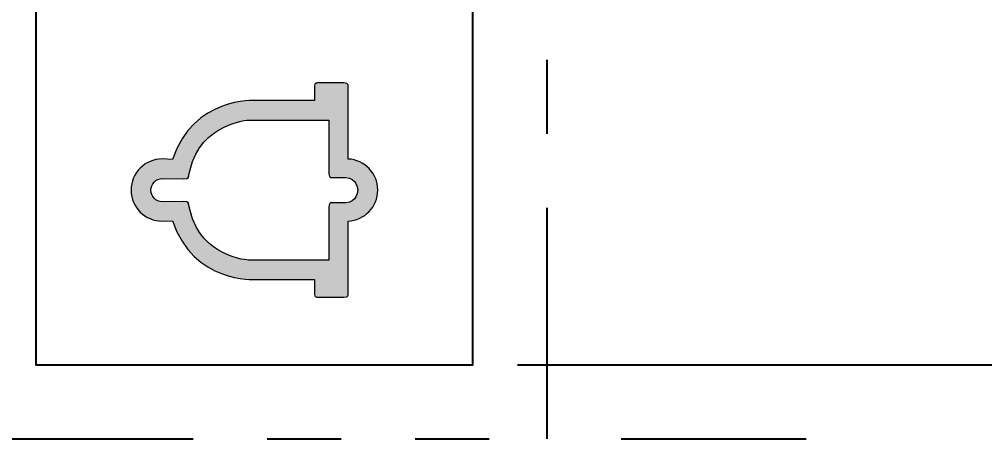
# Model space of a CAD drawing. Header units: inches. Extents: x 0.3 to 16.7, y 0.1 to 10.9.
# Drawn here: x 10.986 to 12.29, y 5.213 to 5.781 of the extents above; entities that cross this region are included whole.
import ezdxf

# ---------------------------------------------------------------- set-up
doc = ezdxf.new("R2010")
doc.units = ezdxf.units.IN
doc.header["$MEASUREMENT"] = 0
doc.header["$PDSIZE"] = -1
doc.linetypes.add('PHANTOM', pattern=[2.5, 1.25, -0.25, 0.25, -0.25, 0.25, -0.25])
for name, color, linetype in [('DIM', 7, 'Continuous'), ('Layer 1', 7, 'Continuous'), ('phantom', 7, 'PHANTOM')]:
    doc.layers.add(name, color=color, linetype=linetype)
doc.styles.add('ROMANS', font='ROMANS.SHX')
doc.dimstyles.get("Standard").update_dxf_attribs({"dimtxt": 0.18, "dimasz": 0.18, "dimexe": 0.18, "dimexo": 0.0625, "dimgap": 0.09, "dimtad": 0, "dimtih": 1, "dimtoh": 1, "dimdec": 4, "dimzin": 0, "dimdsep": 46, "dimtxsty": 'Standard', "dimcen": 0.09, "dimadec": 0, "dimazin": 0, "dimtfac": 1, "dimtdec": 4, "dimtofl": 0, "dimtmove": 0, "dimatfit": 3, "dimfxl": 0, "dimtolj": 1, "dimtzin": 0, "dimarcsym": 0})

# ---------------------------------------------------------------- blocks, each defined once
blk = doc.blocks.new('*D3')
at = {"layer": 'Defpoints', "color": 0}
for p in [(11.5991, 6.8881), (12.967, 6.8881), (11.5991, 5.3133)]:
    blk.add_point(p, dxfattribs=at)
at = {"layer": 'DIM', "color": 0, "lineweight": -2}
for p, q in [((11.6591, 6.8881), (13.0295, 6.8881)), ((12.967, 6.7581), (12.967, 6.2559)), ((12.967, 5.4433), (12.967, 5.9454)), ((11.6591, 5.3133), (13.0295, 5.3133))]:
    blk.add_line(p, q, dxfattribs=at)
at = {"layer": 'DIM', "color": 0}
for points in [[(12.9454, 6.7581), (12.9887, 6.7581), (12.967, 6.8881)], [(12.9454, 5.4433), (12.9887, 5.4433), (12.967, 5.3133)]]:
    blk.add_solid(points, dxfattribs=at)
at = {"layer": 'DIM', "color": 0, "insert": (12.967, 6.1007), "char_height": 0.125, "attachment_point": 5, "style": 'ROMANS'}
blk.add_mtext('\\A1;(40)', dxfattribs=at)

msp = doc.modelspace()

# ---------------------------------------------------------------- hatches: boundary and pattern name
at = {"layer": 'DIM'}
h = msp.add_hatch(color=256, dxfattribs=at)
edge = h.paths.add_edge_path()
edge.add_spline(control_points=[(11.4704, 5.5495), (11.4704, 5.527), (11.4527, 5.5087), (11.4304, 5.5077), (11.4304, 5.5077), (11.4304, 5.4087), (11.4304, 5.4087), (11.4304, 5.4087), (11.4319, 5.4048), (11.4245, 5.4048), (11.4245, 5.4048), (11.3883, 5.4048), (11.3883, 5.4048), (11.3883, 5.4048), (11.3849, 5.4053), (11.3849, 5.4082), (11.3849, 5.4082), (11.3849, 5.4287), (11.3849, 5.4287), (11.3849, 5.4287), (11.3048, 5.4287), (11.3048, 5.4287), (11.3048, 5.4287), (11.2211, 5.4232), (11.1934, 5.5082), (11.1934, 5.5082), (11.1792, 5.5077), (11.1792, 5.5077), (11.156, 5.5077), (11.1373, 5.5264), (11.1373, 5.5495), (11.1373, 5.5495), (11.1373, 5.5498), (11.1373, 5.5498), (11.1373, 5.5729), (11.156, 5.5917), (11.1792, 5.5917), (11.1792, 5.5917), (11.1934, 5.5912), (11.1934, 5.5912), (11.2211, 5.6761), (11.3048, 5.6707), (11.3048, 5.6707), (11.3048, 5.6707), (11.3849, 5.6707), (11.3849, 5.6707), (11.3849, 5.6707), (11.3849, 5.6912), (11.3849, 5.6912), (11.3849, 5.6941), (11.3883, 5.6945), (11.3883, 5.6945), (11.3883, 5.6945), (11.4245, 5.6945), (11.4245, 5.6945), (11.4319, 5.6945), (11.4304, 5.6906), (11.4304, 5.6906), (11.4304, 5.6906), (11.4304, 5.5916), (11.4304, 5.5916), (11.4527, 5.5907), (11.4704, 5.5723), (11.4704, 5.5498), (11.4704, 5.5498), (11.4704, 5.5495), (11.4704, 5.5495)], knot_values=[0, 0, 0, 0, 1, 1, 1, 2, 2, 2, 3, 3, 3, 4, 4, 4, 5, 5, 5, 6, 6, 6, 7, 7, 7, 8, 8, 8, 9, 9, 9, 10, 10, 10, 11, 11, 11, 12, 12, 12, 13, 13, 13, 14, 14, 14, 15, 15, 15, 16, 16, 16, 17, 17, 17, 18, 18, 18, 19, 19, 19, 20, 20, 20, 21, 21, 21, 22, 22, 22, 22], degree=3, periodic=0)
edge = h.paths.add_edge_path(flags=16)
edge.add_spline(control_points=[(11.4434, 5.5504), (11.4434, 5.5504), (11.442, 5.5663), (11.4273, 5.5666), (11.4273, 5.5666), (11.4082, 5.5666), (11.4082, 5.5666), (11.4082, 5.5666), (11.4047, 5.5651), (11.4044, 5.5718), (11.4044, 5.5718), (11.4044, 5.6443), (11.4044, 5.6443), (11.4044, 5.6443), (11.2962, 5.6443), (11.2962, 5.6443), (11.2962, 5.6443), (11.232, 5.6405), (11.217, 5.577), (11.217, 5.577), (11.215, 5.5686), (11.215, 5.5686), (11.215, 5.5686), (11.2162, 5.5648), (11.2078, 5.5648), (11.2078, 5.5648), (11.1795, 5.5651), (11.1795, 5.5651), (11.1708, 5.5651), (11.1639, 5.5581), (11.1639, 5.5495), (11.1639, 5.5409), (11.1708, 5.5339), (11.1795, 5.5339), (11.1795, 5.5339), (11.2078, 5.5342), (11.2078, 5.5342), (11.2162, 5.5342), (11.215, 5.5305), (11.215, 5.5305), (11.215, 5.5305), (11.217, 5.5221), (11.217, 5.5221), (11.232, 5.4585), (11.2962, 5.4548), (11.2962, 5.4548), (11.2962, 5.4548), (11.4044, 5.4548), (11.4044, 5.4548), (11.4044, 5.4548), (11.4044, 5.5273), (11.4044, 5.5273), (11.4047, 5.5339), (11.4082, 5.5325), (11.4082, 5.5325), (11.4082, 5.5325), (11.4273, 5.5325), (11.4273, 5.5325), (11.442, 5.5328), (11.4434, 5.5487), (11.4434, 5.5487), (11.4434, 5.5487), (11.4434, 5.5504), (11.4434, 5.5504)], knot_values=[0, 0, 0, 0, 1, 1, 1, 2, 2, 2, 3, 3, 3, 4, 4, 4, 5, 5, 5, 6, 6, 6, 7, 7, 7, 8, 8, 8, 9, 9, 9, 10, 10, 10, 11, 11, 11, 12, 12, 12, 13, 13, 13, 14, 14, 14, 15, 15, 15, 16, 16, 16, 17, 17, 17, 18, 18, 18, 19, 19, 19, 20, 20, 20, 21, 21, 21, 21], degree=3, periodic=0)

# ---------------------------------------------------------------- linework, layer by layer
for p, q in [((11.0085, 6.8881), (11.0085, 5.3133)), ((11.7991, 5.3133), (12.0491, 5.3133)), ((11.7991, 5.3133), (12.0491, 5.3133)), ((11.7991, 5.3133), (12.0491, 5.3133)), ((11.7991, 5.2133), (12.0491, 5.2133))]:
    msp.add_line(p, q, dxfattribs=at)
msp.add_lwpolyline([(11.0085, 6.8881), (11.0085, 5.3133), (11.5991, 5.3133), (11.5991, 6.8881)], close=True, dxfattribs=at)
at = {"layer": 'Layer 1', "lineweight": 0}
for points, knots in [([(11.4704, 5.5495), (11.4704, 5.527), (11.4527, 5.5087), (11.4304, 5.5077), (11.4304, 5.5077), (11.4304, 5.4087), (11.4304, 5.4087), (11.4304, 5.4087), (11.4319, 5.4048), (11.4245, 5.4048), (11.4245, 5.4048), (11.3883, 5.4048), (11.3883, 5.4048), (11.3883, 5.4048), (11.3849, 5.4053), (11.3849, 5.4082), (11.3849, 5.4082), (11.3849, 5.4287), (11.3849, 5.4287), (11.3849, 5.4287), (11.3048, 5.4287), (11.3048, 5.4287), (11.3048, 5.4287), (11.2211, 5.4232), (11.1934, 5.5082), (11.1934, 5.5082), (11.1792, 5.5077), (11.1792, 5.5077), (11.156, 5.5077), (11.1373, 5.5264), (11.1373, 5.5495), (11.1373, 5.5495), (11.1373, 5.5498), (11.1373, 5.5498), (11.1373, 5.5729), (11.156, 5.5917), (11.1792, 5.5917), (11.1792, 5.5917), (11.1934, 5.5912), (11.1934, 5.5912), (11.2211, 5.6761), (11.3048, 5.6707), (11.3048, 5.6707), (11.3048, 5.6707), (11.3849, 5.6707), (11.3849, 5.6707), (11.3849, 5.6707), (11.3849, 5.6912), (11.3849, 5.6912), (11.3849, 5.6941), (11.3883, 5.6945), (11.3883, 5.6945), (11.3883, 5.6945), (11.4245, 5.6945), (11.4245, 5.6945), (11.4319, 5.6945), (11.4304, 5.6906), (11.4304, 5.6906), (11.4304, 5.6906), (11.4304, 5.5916), (11.4304, 5.5916), (11.4527, 5.5907), (11.4704, 5.5723), (11.4704, 5.5498), (11.4704, 5.5498), (11.4704, 5.5495), (11.4704, 5.5495)], [0, 0, 0, 0, 1, 1, 1, 2, 2, 2, 3, 3, 3, 4, 4, 4, 5, 5, 5, 6, 6, 6, 7, 7, 7, 8, 8, 8, 9, 9, 9, 10, 10, 10, 11, 11, 11, 12, 12, 12, 13, 13, 13, 14, 14, 14, 15, 15, 15, 16, 16, 16, 17, 17, 17, 18, 18, 18, 19, 19, 19, 20, 20, 20, 21, 21, 21, 22, 22, 22, 22]), ([(11.4434, 5.5504), (11.4434, 5.5504), (11.442, 5.5663), (11.4273, 5.5666), (11.4273, 5.5666), (11.4082, 5.5666), (11.4082, 5.5666), (11.4082, 5.5666), (11.4047, 5.5651), (11.4044, 5.5718), (11.4044, 5.5718), (11.4044, 5.6443), (11.4044, 5.6443), (11.4044, 5.6443), (11.2962, 5.6443), (11.2962, 5.6443), (11.2962, 5.6443), (11.232, 5.6405), (11.217, 5.577), (11.217, 5.577), (11.215, 5.5686), (11.215, 5.5686), (11.215, 5.5686), (11.2162, 5.5648), (11.2078, 5.5648), (11.2078, 5.5648), (11.1795, 5.5651), (11.1795, 5.5651), (11.1708, 5.5651), (11.1639, 5.5581), (11.1639, 5.5495), (11.1639, 5.5409), (11.1708, 5.5339), (11.1795, 5.5339), (11.1795, 5.5339), (11.2078, 5.5342), (11.2078, 5.5342), (11.2162, 5.5342), (11.215, 5.5305), (11.215, 5.5305), (11.215, 5.5305), (11.217, 5.5221), (11.217, 5.5221), (11.232, 5.4585), (11.2962, 5.4548), (11.2962, 5.4548), (11.2962, 5.4548), (11.4044, 5.4548), (11.4044, 5.4548), (11.4044, 5.4548), (11.4044, 5.5273), (11.4044, 5.5273), (11.4047, 5.5339), (11.4082, 5.5325), (11.4082, 5.5325), (11.4082, 5.5325), (11.4273, 5.5325), (11.4273, 5.5325), (11.442, 5.5328), (11.4434, 5.5487), (11.4434, 5.5487), (11.4434, 5.5487), (11.4434, 5.5504), (11.4434, 5.5504)], [0, 0, 0, 0, 1, 1, 1, 2, 2, 2, 3, 3, 3, 4, 4, 4, 5, 5, 5, 6, 6, 6, 7, 7, 7, 8, 8, 8, 9, 9, 9, 10, 10, 10, 11, 11, 11, 12, 12, 12, 13, 13, 13, 14, 14, 14, 15, 15, 15, 16, 16, 16, 17, 17, 17, 18, 18, 18, 19, 19, 19, 20, 20, 20, 21, 21, 21, 21])]:
    msp.add_open_spline(points, degree=3, knots=knots, dxfattribs=at)
at = {"layer": 'phantom', "ltscale": 0.25}
msp.add_lwpolyline([(10.9085, 6.9881), (10.9085, 5.2133), (11.6991, 5.2133), (11.6991, 6.9881)], close=True, dxfattribs=at)

# ---------------------------------------------------------------- dimensions: what is measured, and where the dimension line sits
at = {"layer": 'DIM'}
dim = msp.add_linear_dim(base=(12.967, 6.8881), p1=(11.5991, 5.3133), p2=(11.5991, 6.8881), angle=90, text='(<>)', dimstyle='Standard', override={"dimtxt": 0.125, "dimasz": 0.13, "dimexe": 0.0625, "dimexo": 0.06, "dimgap": 0.06, "dimdec": 0, "dimlfac": 25.4, "dimzin": 4, "dimtxsty": 'ROMANS', "dimazin": 1, "dimtdec": 0, "dimtzin": 4}, dxfattribs=at)
dim.commit()
dim.dimension.update_dxf_attribs({"geometry": '*D3', "text_midpoint": (12.967, 6.1007)})

doc.saveas('drawing.dxf')
